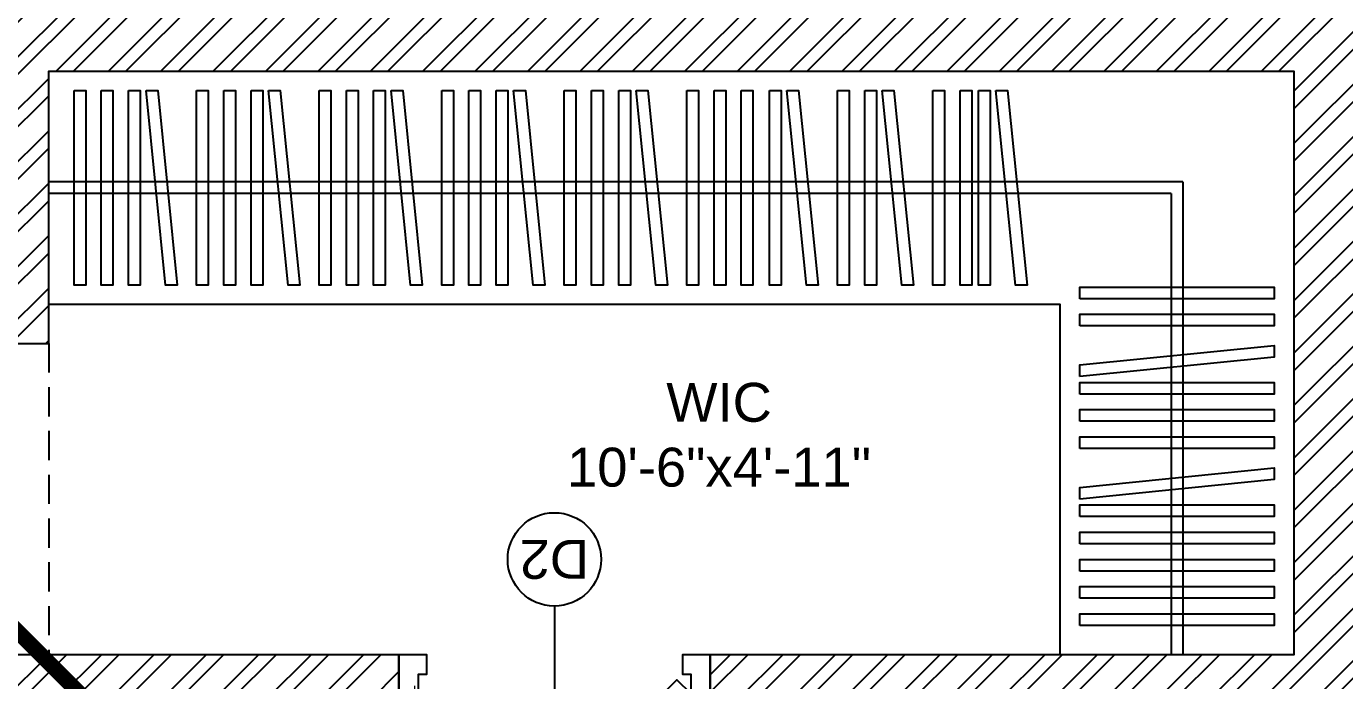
# Model space of a CAD drawing. Header units: millimetres. Extents: x 0 to 59560, y 0 to 21447.
# Drawn here: x 37695 to 41083, y 6786 to 8467 of the extents above; entities that cross this region are included whole.
import ezdxf
from ezdxf.enums import TextEntityAlignment as Align

# ---------------------------------------------------------------- set-up
doc = ezdxf.new("R2010")
doc.units = ezdxf.units.MM
doc.header["$LTSCALE"] = 150
doc.linetypes.add('DASHED', pattern=[0.75, 0.5, -0.25])
for name, color, linetype in [('ad-Door', 11, 'Continuous'), ('ad-Furniture', 8, 'Continuous'), ('ad-Text', 7, 'Continuous'), ('ad-Text Main_Door&window Label', 7, 'Continuous'), ('ad-Wall', 240, 'Continuous'), ('ad-Wall hatch', 8, 'Continuous')]:
    doc.layers.add(name, color=color, linetype=linetype)
doc.layers.add('ad-Secondary Roof', color=6, linetype='Continuous', true_color=0xff00ff)
doc.styles.add('New Text Style', font='arial.ttf', dxfattribs={"height": 100})
doc.styles.get("Standard").update_dxf_attribs({"font": 'arial.ttf'})

# ---------------------------------------------------------------- blocks, each defined once
blk = doc.blocks.new('zw$BA31')
at = {"layer": 'ad-Secondary Roof', "linetype": 'DASHED', "ltscale": 2, "const_width": 40}
blk.add_lwpolyline([(-15525, -8330), (-12495.2, -11360), (-15525, -14390)], dxfattribs=at)
blk = doc.blocks.new('*U36')
for p, q in [((463.3, 543.1), (478.2, 528.2)), ((528.5, 478), (513.6, 492.9)), ((8.3, 111.1), (41.7, 111.1)), ((25, 127.8), (25, 94.4))]:
    blk.add_line(p, q)
for points in [[(545, 595), (464.2, 514.2), (499.5, 478.8), (580.3, 559.6)], [(130.8, 180.8), (464.2, 514.2), (499.5, 478.8), (166.2, 145.5)], [(50, 100), (130.8, 180.8), (166.2, 145.5), (85.4, 64.6)], [(50, 100), (0, 100), (0, 0), (71.4, 0), (71.4, 35.7), (71.4, 50), (50, 50)], [(750, 100), (750, 50), (728.6, 50), (728.6, 35.7), (728.6, 0), (800, 0), (800, 100)]]:
    blk.add_lwpolyline(points, close=True)
for points in [[(490, 540), (462.5, 567.5), (399.7, 504.7), (407.6, 496.8), (476.2, 553.8)], [(525.4, 504.7), (552.8, 477.2), (490, 414.3), (482.2, 422.2), (539.2, 490.8)]]:
    blk.add_lwpolyline(points)
blk.add_circle((25, 111.1), 11.1)
at = {"color": 8, "linetype": 'DASHED', "lineweight": 0}
blk.add_arc((62.1, 102.1), 698.3, 358.1881, 91.8119, dxfattribs=at)
at = {"layer": 'ad-Text Main_Door&window Label'}
blk.add_line((400, -125), (400, 230), dxfattribs=at)
blk.add_circle((400.3, -245), 120, dxfattribs=at)
at = {"layer": 'ad-Text Main_Door&window Label', "style": 'New Text Style'}
blk.add_attdef('D1', text='', height=100, dxfattribs=at).set_placement((400.3, -245), align=Align.MIDDLE_CENTER)
blk = doc.blocks.new('zw$FF32')
at = {"layer": 'ad-Furniture'}
for p, q in [((-285, -285), (-3200, -285)), ((-285, -285), (-285, -1500)), ((-315, -315), (-3200, -315)), ((-315, -315), (-315, -1500))]:
    blk.add_line(p, q, dxfattribs=at)
for points in [[(0, -1500), (-600, -1500), (-600, -600), (-3200, -600), (-3200, 0), (0, 0)], [(-3135, -50), (-3105, -50), (-3105, -550), (-3135, -550)], [(-3065, -50), (-3035, -50), (-3035, -550), (-3065, -550)], [(-2995, -50), (-2965, -50), (-2965, -550), (-2995, -550)], [(-2950, -50), (-2920, -50), (-2870, -550), (-2900, -550)], [(-2820, -50), (-2790, -50), (-2790, -550), (-2820, -550)], [(-2750, -50), (-2720, -50), (-2720, -550), (-2750, -550)], [(-2680, -50), (-2650, -50), (-2650, -550), (-2680, -550)], [(-2635, -50), (-2605, -50), (-2555, -550), (-2585, -550)], [(-2505, -50), (-2475, -50), (-2475, -550), (-2505, -550)], [(-2435, -50), (-2405, -50), (-2405, -550), (-2435, -550)], [(-2365, -50), (-2335, -50), (-2335, -550), (-2365, -550)], [(-2320, -50), (-2290, -50), (-2240, -550), (-2270, -550)], [(-2190, -50), (-2160, -50), (-2160, -550), (-2190, -550)], [(-2120, -50), (-2090, -50), (-2090, -550), (-2120, -550)], [(-2050, -50), (-2020, -50), (-2020, -550), (-2050, -550)], [(-2005, -50), (-1975, -50), (-1925, -550), (-1955, -550)], [(-1875, -50), (-1845, -50), (-1845, -550), (-1875, -550)], [(-1805, -50), (-1775, -50), (-1775, -550), (-1805, -550)], [(-1735, -50), (-1705, -50), (-1705, -550), (-1735, -550)], [(-1690, -50), (-1660, -50), (-1610, -550), (-1640, -550)], [(-1560, -50), (-1530, -50), (-1530, -550), (-1560, -550)], [(-1490, -50), (-1460, -50), (-1460, -550), (-1490, -550)], [(-1420, -50), (-1390, -50), (-1390, -550), (-1420, -550)], [(-1347.7, -50), (-1317.7, -50), (-1317.7, -550), (-1347.7, -550)], [(-1302.7, -50), (-1272.7, -50), (-1222.7, -550), (-1252.7, -550)], [(-1172.7, -50), (-1142.7, -50), (-1142.7, -550), (-1172.7, -550)], [(-1102.7, -50), (-1072.7, -50), (-1072.7, -550), (-1102.7, -550)], [(-1057.7, -50), (-1027.7, -50), (-977.7, -550), (-1007.7, -550)], [(-927.7, -50), (-897.7, -50), (-897.7, -550), (-927.7, -550)], [(-857.7, -50), (-827.7, -50), (-827.7, -550), (-857.7, -550)], [(-810.5, -50), (-780.5, -50), (-780.5, -550), (-810.5, -550)], [(-765.5, -50), (-735.5, -50), (-685.5, -550), (-715.5, -550)], [(-550, -585), (-550, -555), (-50, -555), (-50, -585)], [(-550, -655), (-550, -625), (-50, -625), (-50, -655)], [(-550, -785), (-550, -755), (-50, -705), (-50, -735)], [(-550, -830), (-550, -800), (-50, -800), (-50, -830)], [(-550, -900), (-550, -870), (-50, -870), (-50, -900)], [(-550, -970), (-550, -940), (-50, -940), (-50, -970)], [(-550, -1100), (-550, -1070), (-50, -1020), (-50, -1050)], [(-550, -1145), (-550, -1115), (-50, -1115), (-50, -1145)], [(-550, -1215), (-550, -1185), (-50, -1185), (-50, -1215)], [(-550, -1285), (-550, -1255), (-50, -1255), (-50, -1285)], [(-550, -1355), (-550, -1325), (-50, -1325), (-50, -1355)], [(-550, -1425), (-550, -1395), (-50, -1395), (-50, -1425)]]:
    blk.add_lwpolyline(points, close=True, dxfattribs=at)
blk = doc.blocks.new('zw$4CF3')
at = {"layer": 'ad-Furniture', "linetype": 'DASHED'}
blk.add_lwpolyline([(-13175, 3930), (-13175, 3130)], dxfattribs=at)
at = {"layer": 'ad-Door', "ltscale": 5, "rotation": 179.9999999999999}
blk.add_blockref('*U36', (-11475, 3130), dxfattribs=at).add_auto_attribs({'D1': 'D2'})
at = {"layer": 'ad-Furniture', "rotation": 360}
blk.add_blockref('zw$FF32', (-9975, 4630), dxfattribs=at)
at = {"layer": 'ad-Text', "insert": (-11452.1, 3694.6), "char_height": 100, "width": 710.579, "attachment_point": 5}
blk.add_mtext('\\pxt25;WIC\\P10\'-6"x4\'-11"', dxfattribs=at)

msp = doc.modelspace()

# ---------------------------------------------------------------- hatches: boundary and pattern name
at = {"layer": 'ad-Wall hatch'}
h = msp.add_hatch(dxfattribs=at)
h.set_pattern_fill('ANSI32', color=256, scale=10)
h.set_pattern_definition([(45, (32602.6, 3722.27), (-67.35192, 67.35192), []), (45, (32647.5, 3722.27), (-67.35192, 67.35192), [])])
h.paths.add_polyline_path([(46792.6, 8252.3), (46792.6, 8582.3), (37537.6, 8582.3), (37537.6, 8352.3), (37637.6, 8352.3), (37637.6, 7652.3), (37752.6, 7652.3), (37752.6, 8352.3), (40952.6, 8352.3), (40952.6, 6852.3), (39452.6, 6852.3), (39452.6, 6737.3), (40952.6, 6737.3), (40952.6, 3952.3), (37752.6, 3952.3), (37752.6, 6737.3), (38652.6, 6737.3), (38652.6, 6852.3), (37637.6, 6852.3), (37637.6, 3952.3), (32982.6, 3952.3), (32982.6, 8352.3), (36637.6, 8352.3), (36637.6, 8582.3), (36232.6, 8582.3), (36232.6, 12782.3), (32982.6, 12782.3), (32982.6, 12927.3), (32752.6, 12927.3), (32752.6, 12552.3), (36002.6, 12552.3), (36002.6, 8582.3), (32752.6, 8582.3), (32752.6, 3722.3), (41182.6, 3722.3), (41182.6, 8352.3), (46562.6, 8352.3), (46562.6, 8252.3)])
h.paths.add_polyline_path([(46562.6, 7402.3), (46562.6, 3722.3), (47492.6, 3722.3), (47492.6, 3952.3), (46792.6, 3952.3), (46792.6, 7402.3)])
h.paths.add_polyline_path([(48152.6, 12552.3), (48152.6, 8352.3), (50697.6, 8352.3), (50697.6, 3952.3), (48342.6, 3952.3), (48342.6, 3722.3), (50927.6, 3722.3), (50927.6, 8582.3), (48382.6, 8582.3), (48382.6, 12552.3), (50927.6, 12552.3), (50927.6, 17477.3), (32752.6, 17477.3), (32752.6, 14127.3), (32982.6, 14127.3), (32982.6, 17247.3), (38052.6, 17247.3), (38052.6, 12552.3), (40292.6, 12552.3), (40292.6, 12782.3), (40192.6, 12782.3), (40192.6, 13632.3), (40077.6, 13632.3), (40077.6, 12782.3), (38282.6, 12782.3), (38282.6, 17247.3), (40077.6, 17247.3), (40077.6, 14397.3), (40192.6, 14397.3), (40192.6, 17247.3), (43622.6, 17247.3), (43622.6, 12782.3), (41192.6, 12782.3), (41192.6, 12552.3), (46952.6, 12552.3), (46952.6, 12782.3), (46537.6, 12782.3), (46537.6, 13277.3), (46307.6, 13277.3), (46307.6, 12667.3), (43852.6, 12667.3), (43852.6, 14372.3), (44857.6, 14372.3), (44857.6, 14487.3), (43852.6, 14487.3), (43852.6, 17247.3), (46307.6, 17247.3), (46307.6, 14487.3), (45657.6, 14487.3), (45657.6, 14372.3), (46537.6, 14372.3), (46537.6, 17247.3), (50697.6, 17247.3), (50697.6, 12782.3), (47852.6, 12782.3), (47852.6, 12552.3)])

# ---------------------------------------------------------------- next in the draw order: block references
msp.add_blockref('zw$4CF3', (50927.6, 3722.3))

# ---------------------------------------------------------------- next in the draw order: linework, layer by layer
at = {"layer": 'ad-Wall'}
msp.add_lwpolyline([(37537.6, 8582.3), (37537.6, 8352.3), (37637.6, 8352.3), (37637.6, 7652.3), (37752.6, 7652.3), (37752.6, 8352.3), (40952.6, 8352.3), (40952.6, 6852.3), (39452.6, 6852.3), (39452.6, 6737.3), (40952.6, 6737.3), (40952.6, 3952.3), (37752.6, 3952.3), (37752.6, 6737.3), (38652.6, 6737.3), (38652.6, 6852.3), (37637.6, 6852.3), (37637.6, 3952.3), (32982.6, 3952.3), (32982.6, 8352.3), (36637.6, 8352.3), (36637.6, 8582.3)], dxfattribs=at)

# ---------------------------------------------------------------- next in the draw order: block references
msp.add_blockref('zw$BA31', (50927.6, 17512.3))

doc.saveas('drawing.dxf')
